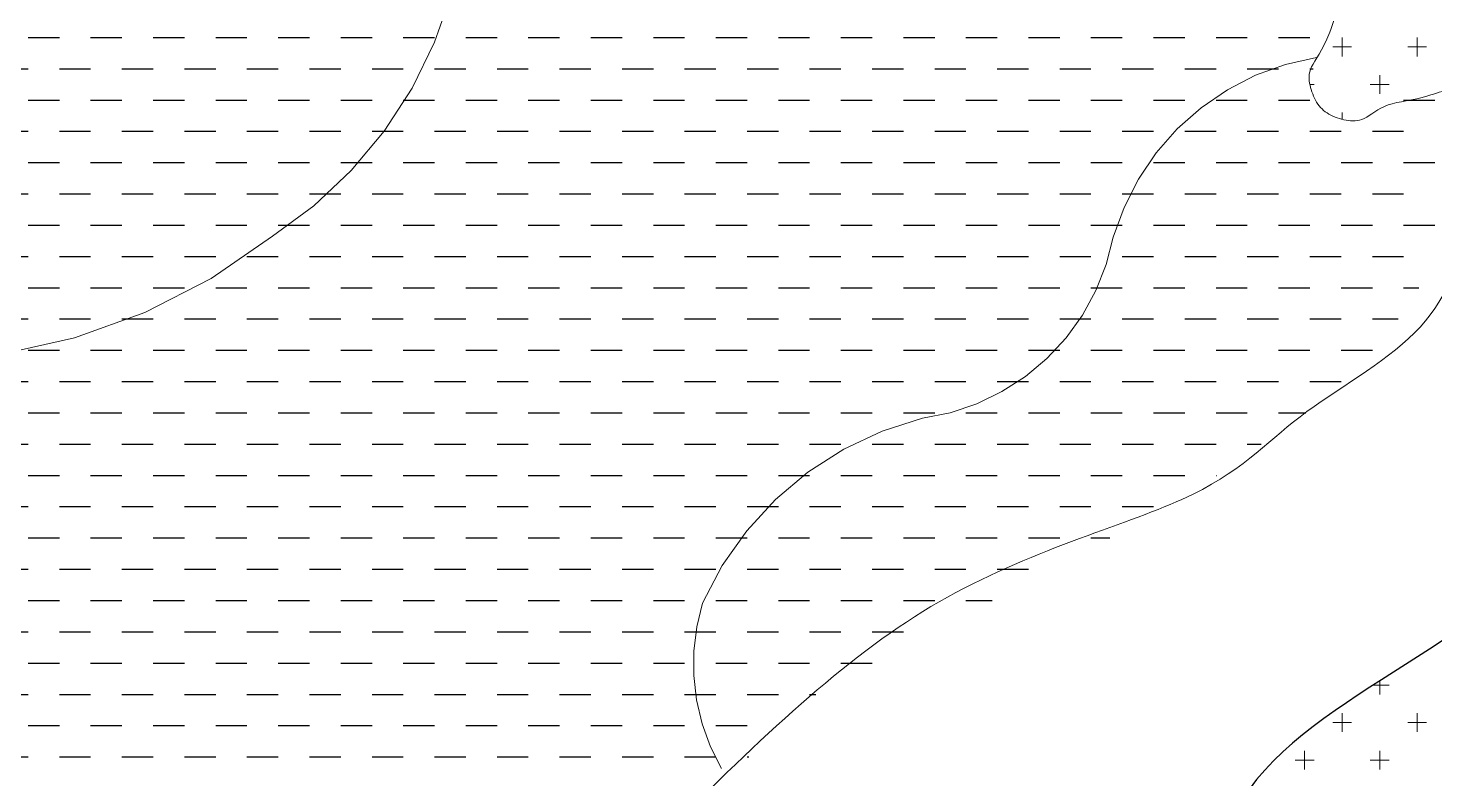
# Model space of a CAD drawing. Header units: millimetres. Extents: x -1030105 to 906887, y -616134 to 1220667.
# Drawn here: x 722638 to 750417, y -162335 to -147520 of the extents above; entities that cross this region are included whole.
import ezdxf

# ---------------------------------------------------------------- set-up
doc = ezdxf.new("R2010")
doc.units = ezdxf.units.MM
doc.header["$MEASUREMENT"] = 0
doc.layers.add('MASTER PLAN - ZONE B$0$_ QH Giao thông', color=7, linetype='Continuous', true_color=0x6c6565)
doc.layers.add('MASTER PLAN - ZONE B$0$DA-GRNL-PATT', color=8, linetype='Continuous')
doc.layers.add('MASTER PLAN - ZONE B$0$GRASS', color=95, linetype='Continuous', lineweight=0, transparency=0.6)
doc.layers.add('MASTER PLAN - ZONE B$0$HACHT', color=7, linetype='Continuous', lineweight=9, true_color=0x636363)

msp = doc.modelspace()

# ---------------------------------------------------------------- linework, layer by layer
at = {"layer": 'MASTER PLAN - ZONE B$0$_ QH Giao thông', "color": 140, "linetype": 'Continuous', "true_color": 0x14b1eb}
for p, q in [((722637.94, -147703.96), (723255.253, -147703.96)), ((723872.566, -147703.96), (724489.879, -147703.96)), ((725107.192, -147703.96), (725724.505, -147703.96)), ((726341.819, -147703.96), (726959.132, -147703.96)), ((727576.445, -147703.96), (728193.758, -147703.96)), ((728811.071, -147703.96), (729428.384, -147703.96)), ((730045.697, -147703.96), (730663.01, -147703.96)), ((731280.323, -147703.96), (731897.637, -147703.96)), ((732514.95, -147703.96), (733132.263, -147703.96)), ((733749.576, -147703.96), (734366.889, -147703.96)), ((734984.202, -147703.96), (735601.515, -147703.96)), ((736218.828, -147703.96), (736836.142, -147703.96)), ((737453.455, -147703.96), (738070.768, -147703.96)), ((738688.081, -147703.96), (739305.394, -147703.96)), ((739922.707, -147703.96), (740540.02, -147703.96)), ((741157.333, -147703.96), (741774.646, -147703.96)), ((742391.96, -147703.96), (743009.273, -147703.96)), ((743626.586, -147703.96), (744243.899, -147703.96)), ((744861.212, -147703.96), (745478.525, -147703.96)), ((746095.838, -147703.96), (746713.151, -147703.96)), ((747330.465, -147703.96), (747947.778, -147703.96)), ((722020.627, -148321.273), (722637.94, -148321.273)), ((723255.253, -148321.273), (723872.566, -148321.273)), ((724489.879, -148321.273), (725107.192, -148321.273)), ((725724.505, -148321.273), (726341.819, -148321.273)), ((726959.132, -148321.273), (727576.445, -148321.273)), ((728193.758, -148321.273), (728811.071, -148321.273)), ((729428.384, -148321.273), (730045.697, -148321.273)), ((730663.01, -148321.273), (731280.323, -148321.273)), ((731897.637, -148321.273), (732514.95, -148321.273)), ((733132.263, -148321.273), (733749.576, -148321.273)), ((734366.889, -148321.273), (734984.202, -148321.273)), ((735601.515, -148321.273), (736218.828, -148321.273)), ((736836.142, -148321.273), (737453.455, -148321.273)), ((738070.768, -148321.273), (738688.081, -148321.273)), ((739305.394, -148321.273), (739922.707, -148321.273)), ((740540.02, -148321.273), (741157.333, -148321.273)), ((741774.646, -148321.273), (742391.96, -148321.273)), ((743009.273, -148321.273), (743626.586, -148321.273)), ((744243.899, -148321.273), (744861.212, -148321.273)), ((745478.525, -148321.273), (746095.838, -148321.273)), ((746713.151, -148321.273), (747330.465, -148321.273)), ((747947.778, -148321.273), (748014.685, -148321.273)), ((722637.94, -148938.586), (723255.253, -148938.586)), ((723872.566, -148938.586), (724489.879, -148938.586)), ((725107.192, -148938.586), (725724.505, -148938.586)), ((726341.819, -148938.586), (726959.132, -148938.586)), ((727576.445, -148938.586), (728193.758, -148938.586)), ((728811.071, -148938.586), (729428.384, -148938.586)), ((730045.697, -148938.586), (730663.01, -148938.586)), ((731280.323, -148938.586), (731897.637, -148938.586)), ((732514.95, -148938.586), (733132.263, -148938.586)), ((733749.576, -148938.586), (734366.889, -148938.586)), ((734984.202, -148938.586), (735601.515, -148938.586)), ((736218.828, -148938.586), (736836.142, -148938.586)), ((737453.455, -148938.586), (738070.768, -148938.586)), ((738688.081, -148938.586), (739305.394, -148938.586)), ((739922.707, -148938.586), (740540.02, -148938.586)), ((741157.333, -148938.586), (741774.646, -148938.586)), ((742391.96, -148938.586), (743009.273, -148938.586)), ((743626.586, -148938.586), (744243.899, -148938.586)), ((744861.212, -148938.586), (745478.525, -148938.586)), ((746095.838, -148938.586), (746713.151, -148938.586)), ((747330.465, -148938.586), (747947.778, -148938.586)), ((749799.717, -148938.586), (750417.03, -148938.586)), ((722020.627, -149555.9), (722637.94, -149555.9)), ((723255.253, -149555.9), (723872.566, -149555.9)), ((724489.879, -149555.9), (725107.192, -149555.9)), ((725724.505, -149555.9), (726341.819, -149555.9)), ((726959.132, -149555.9), (727576.445, -149555.9)), ((728193.758, -149555.9), (728811.071, -149555.9)), ((729428.384, -149555.9), (730045.697, -149555.9)), ((730663.01, -149555.9), (731280.323, -149555.9)), ((731897.637, -149555.9), (732514.95, -149555.9)), ((733132.263, -149555.9), (733749.576, -149555.9)), ((734366.889, -149555.9), (734984.202, -149555.9)), ((735601.515, -149555.9), (736218.828, -149555.9)), ((736836.142, -149555.9), (737453.455, -149555.9)), ((738070.768, -149555.9), (738688.081, -149555.9)), ((739305.394, -149555.9), (739922.707, -149555.9)), ((740540.02, -149555.9), (741157.333, -149555.9)), ((741774.646, -149555.9), (742391.96, -149555.9)), ((743009.273, -149555.9), (743626.586, -149555.9)), ((744243.899, -149555.9), (744861.212, -149555.9)), ((745478.525, -149555.9), (746095.838, -149555.9)), ((746713.151, -149555.9), (747330.465, -149555.9)), ((747947.778, -149555.9), (748565.091, -149555.9)), ((749182.404, -149555.9), (749799.717, -149555.9)), ((722637.94, -150173.213), (723255.253, -150173.213)), ((723872.566, -150173.213), (724489.879, -150173.213)), ((725107.192, -150173.213), (725724.505, -150173.213)), ((726341.819, -150173.213), (726959.132, -150173.213)), ((727576.445, -150173.213), (728193.758, -150173.213)), ((728811.071, -150173.213), (729428.384, -150173.213)), ((730045.697, -150173.213), (730663.01, -150173.213)), ((731280.323, -150173.213), (731897.637, -150173.213)), ((732514.95, -150173.213), (733132.263, -150173.213)), ((733749.576, -150173.213), (734366.889, -150173.213)), ((734984.202, -150173.213), (735601.515, -150173.213)), ((736218.828, -150173.213), (736836.142, -150173.213)), ((737453.455, -150173.213), (738070.768, -150173.213)), ((738688.081, -150173.213), (739305.394, -150173.213)), ((739922.707, -150173.213), (740540.02, -150173.213)), ((741157.333, -150173.213), (741774.646, -150173.213)), ((742391.96, -150173.213), (743009.273, -150173.213)), ((743626.586, -150173.213), (744243.899, -150173.213)), ((744861.212, -150173.213), (745478.525, -150173.213)), ((746095.838, -150173.213), (746713.151, -150173.213)), ((747330.465, -150173.213), (747947.778, -150173.213)), ((748565.091, -150173.213), (749182.404, -150173.213)), ((749799.717, -150173.213), (750417.03, -150173.213)), ((722020.627, -150790.526), (722637.94, -150790.526)), ((723255.253, -150790.526), (723872.566, -150790.526)), ((724489.879, -150790.526), (725107.192, -150790.526)), ((725724.505, -150790.526), (726341.819, -150790.526)), ((726959.132, -150790.526), (727576.445, -150790.526)), ((728193.758, -150790.526), (728811.071, -150790.526)), ((729428.384, -150790.526), (730045.697, -150790.526)), ((730663.01, -150790.526), (731280.323, -150790.526)), ((731897.637, -150790.526), (732514.95, -150790.526)), ((733132.263, -150790.526), (733749.576, -150790.526)), ((734366.889, -150790.526), (734984.202, -150790.526)), ((735601.515, -150790.526), (736218.828, -150790.526)), ((736836.142, -150790.526), (737453.455, -150790.526)), ((738070.768, -150790.526), (738688.081, -150790.526)), ((739305.394, -150790.526), (739922.707, -150790.526)), ((740540.02, -150790.526), (741157.333, -150790.526)), ((741774.646, -150790.526), (742391.96, -150790.526)), ((743009.273, -150790.526), (743626.586, -150790.526)), ((744243.899, -150790.526), (744861.212, -150790.526)), ((745478.525, -150790.526), (746095.838, -150790.526)), ((746713.151, -150790.526), (747330.465, -150790.526)), ((747947.778, -150790.526), (748565.091, -150790.526)), ((749182.404, -150790.526), (749799.717, -150790.526)), ((722637.94, -151407.839), (723255.253, -151407.839)), ((723872.566, -151407.839), (724489.879, -151407.839)), ((725107.192, -151407.839), (725724.505, -151407.839)), ((726341.819, -151407.839), (726959.132, -151407.839)), ((727576.445, -151407.839), (728193.758, -151407.839)), ((728811.071, -151407.839), (729428.384, -151407.839)), ((730045.697, -151407.839), (730663.01, -151407.839)), ((731280.323, -151407.839), (731897.637, -151407.839)), ((732514.95, -151407.839), (733132.263, -151407.839)), ((733749.576, -151407.839), (734366.889, -151407.839)), ((734984.202, -151407.839), (735601.515, -151407.839)), ((736218.828, -151407.839), (736836.142, -151407.839)), ((737453.455, -151407.839), (738070.768, -151407.839)), ((738688.081, -151407.839), (739305.394, -151407.839)), ((739922.707, -151407.839), (740540.02, -151407.839)), ((741157.333, -151407.839), (741774.646, -151407.839)), ((742391.96, -151407.839), (743009.273, -151407.839)), ((743626.586, -151407.839), (744243.899, -151407.839)), ((744861.212, -151407.839), (745478.525, -151407.839)), ((746095.838, -151407.839), (746713.151, -151407.839)), ((747330.465, -151407.839), (747947.778, -151407.839)), ((748565.091, -151407.839), (749182.404, -151407.839)), ((749799.717, -151407.839), (750417.03, -151407.839)), ((722020.627, -152025.152), (722637.94, -152025.152)), ((723255.253, -152025.152), (723872.566, -152025.152)), ((724489.879, -152025.152), (725107.192, -152025.152)), ((725724.505, -152025.152), (726341.819, -152025.152)), ((726959.132, -152025.152), (727576.445, -152025.152)), ((728193.758, -152025.152), (728811.071, -152025.152)), ((729428.384, -152025.152), (730045.697, -152025.152)), ((730663.01, -152025.152), (731280.323, -152025.152)), ((731897.637, -152025.152), (732514.95, -152025.152)), ((733132.263, -152025.152), (733749.576, -152025.152)), ((734366.889, -152025.152), (734984.202, -152025.152)), ((735601.515, -152025.152), (736218.828, -152025.152)), ((736836.142, -152025.152), (737453.455, -152025.152)), ((738070.768, -152025.152), (738688.081, -152025.152)), ((739305.394, -152025.152), (739922.707, -152025.152)), ((740540.02, -152025.152), (741157.333, -152025.152)), ((741774.646, -152025.152), (742391.96, -152025.152)), ((743009.273, -152025.152), (743626.586, -152025.152)), ((744243.899, -152025.152), (744861.212, -152025.152)), ((745478.525, -152025.152), (746095.838, -152025.152)), ((746713.151, -152025.152), (747330.465, -152025.152)), ((747947.778, -152025.152), (748565.091, -152025.152)), ((749182.404, -152025.152), (749799.717, -152025.152)), ((722637.94, -152642.465), (723255.253, -152642.465)), ((723872.566, -152642.465), (724489.879, -152642.465)), ((725107.192, -152642.465), (725724.505, -152642.465)), ((726341.819, -152642.465), (726959.132, -152642.465)), ((727576.445, -152642.465), (728193.758, -152642.465)), ((728811.071, -152642.465), (729428.384, -152642.465)), ((730045.697, -152642.465), (730663.01, -152642.465)), ((731280.323, -152642.465), (731897.637, -152642.465)), ((732514.95, -152642.465), (733132.263, -152642.465)), ((733749.576, -152642.465), (734366.889, -152642.465)), ((734984.202, -152642.465), (735601.515, -152642.465)), ((736218.828, -152642.465), (736836.142, -152642.465)), ((737453.455, -152642.465), (738070.768, -152642.465)), ((738688.081, -152642.465), (739305.394, -152642.465)), ((739922.707, -152642.465), (740540.02, -152642.465)), ((741157.333, -152642.465), (741774.646, -152642.465)), ((742391.96, -152642.465), (743009.273, -152642.465)), ((743626.586, -152642.465), (744243.899, -152642.465)), ((744861.212, -152642.465), (745478.525, -152642.465)), ((746095.838, -152642.465), (746713.151, -152642.465)), ((747330.465, -152642.465), (747947.778, -152642.465)), ((748565.091, -152642.465), (749182.404, -152642.465)), ((749799.717, -152642.465), (750101.953, -152642.465)), ((722020.627, -153259.778), (722637.94, -153259.778)), ((723255.253, -153259.778), (723872.566, -153259.778)), ((724489.879, -153259.778), (725107.192, -153259.778)), ((725724.505, -153259.778), (726341.819, -153259.778)), ((726959.132, -153259.778), (727576.445, -153259.778)), ((728193.758, -153259.778), (728811.071, -153259.778)), ((729428.384, -153259.778), (730045.697, -153259.778)), ((730663.01, -153259.778), (731280.323, -153259.778)), ((731897.637, -153259.778), (732514.95, -153259.778)), ((733132.263, -153259.778), (733749.576, -153259.778)), ((734366.889, -153259.778), (734984.202, -153259.778)), ((735601.515, -153259.778), (736218.828, -153259.778)), ((736836.142, -153259.778), (737453.455, -153259.778)), ((738070.768, -153259.778), (738688.081, -153259.778)), ((739305.394, -153259.778), (739922.707, -153259.778)), ((740540.02, -153259.778), (741157.333, -153259.778)), ((741774.646, -153259.778), (742391.96, -153259.778)), ((743009.273, -153259.778), (743626.586, -153259.778)), ((744243.899, -153259.778), (744861.212, -153259.778)), ((745478.525, -153259.778), (746095.838, -153259.778)), ((746713.151, -153259.778), (747330.465, -153259.778)), ((747947.778, -153259.778), (748565.091, -153259.778)), ((749182.404, -153259.778), (749693.362, -153259.778)), ((722637.94, -153877.091), (723255.253, -153877.091)), ((723872.566, -153877.091), (724489.879, -153877.091)), ((725107.192, -153877.091), (725724.505, -153877.091)), ((726341.819, -153877.091), (726959.132, -153877.091)), ((727576.445, -153877.091), (728193.758, -153877.091)), ((728811.071, -153877.091), (729428.384, -153877.091)), ((730045.697, -153877.091), (730663.01, -153877.091)), ((731280.323, -153877.091), (731897.637, -153877.091)), ((732514.95, -153877.091), (733132.263, -153877.091)), ((733749.576, -153877.091), (734366.889, -153877.091)), ((734984.202, -153877.091), (735601.515, -153877.091)), ((736218.828, -153877.091), (736836.142, -153877.091)), ((737453.455, -153877.091), (738070.768, -153877.091)), ((738688.081, -153877.091), (739305.394, -153877.091)), ((739922.707, -153877.091), (740540.02, -153877.091)), ((741157.333, -153877.091), (741774.646, -153877.091)), ((742391.96, -153877.091), (743009.273, -153877.091)), ((743626.586, -153877.091), (744243.899, -153877.091)), ((744861.212, -153877.091), (745478.525, -153877.091)), ((746095.838, -153877.091), (746713.151, -153877.091)), ((747330.465, -153877.091), (747947.778, -153877.091)), ((748565.091, -153877.091), (749182.404, -153877.091)), ((722020.627, -154494.405), (722637.94, -154494.405)), ((723255.253, -154494.405), (723872.566, -154494.405)), ((724489.879, -154494.405), (725107.192, -154494.405)), ((725724.505, -154494.405), (726341.819, -154494.405)), ((726959.132, -154494.405), (727576.445, -154494.405)), ((728193.758, -154494.405), (728811.071, -154494.405)), ((729428.384, -154494.405), (730045.697, -154494.405)), ((730663.01, -154494.405), (731280.323, -154494.405)), ((731897.637, -154494.405), (732514.95, -154494.405)), ((733132.263, -154494.405), (733749.576, -154494.405)), ((734366.889, -154494.405), (734984.202, -154494.405)), ((735601.515, -154494.405), (736218.828, -154494.405)), ((736836.142, -154494.405), (737453.455, -154494.405)), ((738070.768, -154494.405), (738688.081, -154494.405)), ((739305.394, -154494.405), (739922.707, -154494.405)), ((740540.02, -154494.405), (741157.333, -154494.405)), ((741774.646, -154494.405), (742391.96, -154494.405)), ((743009.273, -154494.405), (743626.586, -154494.405)), ((744243.899, -154494.405), (744861.212, -154494.405)), ((745478.525, -154494.405), (746095.838, -154494.405)), ((746713.151, -154494.405), (747330.465, -154494.405)), ((747947.778, -154494.405), (748565.091, -154494.405)), ((722637.94, -155111.718), (723255.253, -155111.718)), ((723872.566, -155111.718), (724489.879, -155111.718)), ((725107.192, -155111.718), (725724.505, -155111.718)), ((726341.819, -155111.718), (726959.132, -155111.718)), ((727576.445, -155111.718), (728193.758, -155111.718)), ((728811.071, -155111.718), (729428.384, -155111.718)), ((730045.697, -155111.718), (730663.01, -155111.718)), ((731280.323, -155111.718), (731897.637, -155111.718)), ((732514.95, -155111.718), (733132.263, -155111.718)), ((733749.576, -155111.718), (734366.889, -155111.718)), ((734984.202, -155111.718), (735601.515, -155111.718)), ((736218.828, -155111.718), (736836.142, -155111.718)), ((737453.455, -155111.718), (738070.768, -155111.718)), ((738688.081, -155111.718), (739305.394, -155111.718)), ((739922.707, -155111.718), (740540.02, -155111.718)), ((741157.333, -155111.718), (741774.646, -155111.718)), ((742391.96, -155111.718), (743009.273, -155111.718)), ((743626.586, -155111.718), (744243.899, -155111.718)), ((744861.212, -155111.718), (745478.525, -155111.718)), ((746095.838, -155111.718), (746713.151, -155111.718)), ((747330.465, -155111.718), (747867.581, -155111.718)), ((722020.627, -155729.031), (722637.94, -155729.031)), ((723255.253, -155729.031), (723872.566, -155729.031)), ((724489.879, -155729.031), (725107.192, -155729.031)), ((725724.505, -155729.031), (726341.819, -155729.031)), ((726959.132, -155729.031), (727576.445, -155729.031)), ((728193.758, -155729.031), (728811.071, -155729.031)), ((729428.384, -155729.031), (730045.697, -155729.031)), ((730663.01, -155729.031), (731280.323, -155729.031)), ((731897.637, -155729.031), (732514.95, -155729.031)), ((733132.263, -155729.031), (733749.576, -155729.031)), ((734366.889, -155729.031), (734984.202, -155729.031)), ((735601.515, -155729.031), (736218.828, -155729.031)), ((736836.142, -155729.031), (737453.455, -155729.031)), ((738070.768, -155729.031), (738688.081, -155729.031)), ((739305.394, -155729.031), (739922.707, -155729.031)), ((740540.02, -155729.031), (741157.333, -155729.031)), ((741774.646, -155729.031), (742391.96, -155729.031)), ((743009.273, -155729.031), (743626.586, -155729.031)), ((744243.899, -155729.031), (744861.212, -155729.031)), ((745478.525, -155729.031), (746095.838, -155729.031)), ((746713.151, -155729.031), (746985.966, -155729.031)), ((722637.94, -156346.344), (723255.253, -156346.344)), ((723872.566, -156346.344), (724489.879, -156346.344)), ((725107.192, -156346.344), (725724.505, -156346.344)), ((726341.819, -156346.344), (726959.132, -156346.344)), ((727576.445, -156346.344), (728193.758, -156346.344)), ((728811.071, -156346.344), (729428.384, -156346.344)), ((730045.697, -156346.344), (730663.01, -156346.344)), ((731280.323, -156346.344), (731897.637, -156346.344)), ((732514.95, -156346.344), (733132.263, -156346.344)), ((733749.576, -156346.344), (734366.889, -156346.344)), ((734984.202, -156346.344), (735601.515, -156346.344)), ((736218.828, -156346.344), (736836.142, -156346.344)), ((737453.455, -156346.344), (738070.768, -156346.344)), ((738688.081, -156346.344), (739305.394, -156346.344)), ((739922.707, -156346.344), (740540.02, -156346.344)), ((741157.333, -156346.344), (741774.646, -156346.344)), ((742391.96, -156346.344), (743009.273, -156346.344)), ((743626.586, -156346.344), (744243.899, -156346.344)), ((744861.212, -156346.344), (745478.525, -156346.344)), ((746095.838, -156346.344), (746104.352, -156346.344)), ((722020.627, -156963.657), (722637.94, -156963.657)), ((723255.253, -156963.657), (723872.566, -156963.657)), ((724489.879, -156963.657), (725107.192, -156963.657)), ((725724.505, -156963.657), (726341.819, -156963.657)), ((726959.132, -156963.657), (727576.445, -156963.657)), ((728193.758, -156963.657), (728811.071, -156963.657)), ((729428.384, -156963.657), (730045.697, -156963.657)), ((730663.01, -156963.657), (731280.323, -156963.657)), ((731897.637, -156963.657), (732514.95, -156963.657)), ((733132.263, -156963.657), (733749.576, -156963.657)), ((734366.889, -156963.657), (734984.202, -156963.657)), ((735601.515, -156963.657), (736218.828, -156963.657)), ((736836.142, -156963.657), (737453.455, -156963.657)), ((738070.768, -156963.657), (738688.081, -156963.657)), ((739305.394, -156963.657), (739922.707, -156963.657)), ((740540.02, -156963.657), (741157.333, -156963.657)), ((741774.646, -156963.657), (742391.96, -156963.657)), ((743009.273, -156963.657), (743626.586, -156963.657)), ((744243.899, -156963.657), (744861.212, -156963.657)), ((722637.94, -157580.97), (723255.253, -157580.97)), ((723872.566, -157580.97), (724489.879, -157580.97)), ((725107.192, -157580.97), (725724.505, -157580.97)), ((726341.819, -157580.97), (726959.132, -157580.97)), ((727576.445, -157580.97), (728193.758, -157580.97)), ((728811.071, -157580.97), (729428.384, -157580.97)), ((730045.697, -157580.97), (730663.01, -157580.97)), ((731280.323, -157580.97), (731897.637, -157580.97)), ((732514.95, -157580.97), (733132.263, -157580.97)), ((733749.576, -157580.97), (734366.889, -157580.97)), ((734984.202, -157580.97), (735601.515, -157580.97)), ((736218.828, -157580.97), (736836.142, -157580.97)), ((737453.455, -157580.97), (738070.768, -157580.97)), ((738688.081, -157580.97), (739305.394, -157580.97)), ((739922.707, -157580.97), (740540.02, -157580.97)), ((741157.333, -157580.97), (741774.646, -157580.97)), ((742391.96, -157580.97), (743009.273, -157580.97)), ((743626.586, -157580.97), (743998.693, -157580.97)), ((722020.627, -158198.283), (722637.94, -158198.283)), ((723255.253, -158198.283), (723872.566, -158198.283)), ((724489.879, -158198.283), (725107.192, -158198.283)), ((725724.505, -158198.283), (726341.819, -158198.283)), ((726959.132, -158198.283), (727576.445, -158198.283)), ((728193.758, -158198.283), (728811.071, -158198.283)), ((729428.384, -158198.283), (730045.697, -158198.283)), ((730663.01, -158198.283), (731280.323, -158198.283)), ((731897.637, -158198.283), (732514.95, -158198.283)), ((733132.263, -158198.283), (733749.576, -158198.283)), ((734366.889, -158198.283), (734984.202, -158198.283)), ((735601.515, -158198.283), (736218.828, -158198.283)), ((736836.142, -158198.283), (737453.455, -158198.283)), ((738070.768, -158198.283), (738688.081, -158198.283)), ((739305.394, -158198.283), (739922.707, -158198.283)), ((740540.02, -158198.283), (741157.333, -158198.283)), ((741774.646, -158198.283), (742391.96, -158198.283)), ((722637.94, -158815.596), (723255.253, -158815.596)), ((723872.566, -158815.596), (724489.879, -158815.596)), ((725107.192, -158815.596), (725724.505, -158815.596)), ((726341.819, -158815.596), (726959.132, -158815.596)), ((727576.445, -158815.596), (728193.758, -158815.596)), ((728811.071, -158815.596), (729428.384, -158815.596)), ((730045.697, -158815.596), (730663.01, -158815.596)), ((731280.323, -158815.596), (731897.637, -158815.596)), ((732514.95, -158815.596), (733132.263, -158815.596)), ((733749.576, -158815.596), (734366.889, -158815.596)), ((734984.202, -158815.596), (735601.515, -158815.596)), ((736218.828, -158815.596), (736836.142, -158815.596)), ((737453.455, -158815.596), (738070.768, -158815.596)), ((738688.081, -158815.596), (739305.394, -158815.596)), ((739922.707, -158815.596), (740540.02, -158815.596)), ((741157.333, -158815.596), (741676.699, -158815.596)), ((722020.627, -159432.909), (722637.94, -159432.909)), ((723255.253, -159432.909), (723872.566, -159432.909)), ((724489.879, -159432.909), (725107.192, -159432.909)), ((725724.505, -159432.909), (726341.819, -159432.909)), ((726959.132, -159432.909), (727576.445, -159432.909)), ((728193.758, -159432.909), (728811.071, -159432.909)), ((729428.384, -159432.909), (730045.697, -159432.909)), ((730663.01, -159432.909), (731280.323, -159432.909)), ((731897.637, -159432.909), (732514.95, -159432.909)), ((733132.263, -159432.909), (733749.576, -159432.909)), ((734366.889, -159432.909), (734984.202, -159432.909)), ((735601.515, -159432.909), (736218.828, -159432.909)), ((736836.142, -159432.909), (737453.455, -159432.909)), ((738070.768, -159432.909), (738688.081, -159432.909)), ((739305.394, -159432.909), (739922.707, -159432.909)), ((722637.94, -160050.223), (723255.253, -160050.223)), ((723872.566, -160050.223), (724489.879, -160050.223)), ((725107.192, -160050.223), (725724.505, -160050.223)), ((726341.819, -160050.223), (726959.132, -160050.223)), ((727576.445, -160050.223), (728193.758, -160050.223)), ((728811.071, -160050.223), (729428.384, -160050.223)), ((730045.697, -160050.223), (730663.01, -160050.223)), ((731280.323, -160050.223), (731897.637, -160050.223)), ((732514.95, -160050.223), (733132.263, -160050.223)), ((733749.576, -160050.223), (734366.889, -160050.223)), ((734984.202, -160050.223), (735601.515, -160050.223)), ((736218.828, -160050.223), (736836.142, -160050.223)), ((737453.455, -160050.223), (738070.768, -160050.223)), ((738688.081, -160050.223), (739305.394, -160050.223)), ((722020.627, -160667.536), (722637.94, -160667.536)), ((723255.253, -160667.536), (723872.566, -160667.536)), ((724489.879, -160667.536), (725107.192, -160667.536)), ((725724.505, -160667.536), (726341.819, -160667.536)), ((726959.132, -160667.536), (727576.445, -160667.536)), ((728193.758, -160667.536), (728811.071, -160667.536)), ((729428.384, -160667.536), (730045.697, -160667.536)), ((730663.01, -160667.536), (731280.323, -160667.536)), ((731897.637, -160667.536), (732514.95, -160667.536)), ((733132.263, -160667.536), (733749.576, -160667.536)), ((734366.889, -160667.536), (734984.202, -160667.536)), ((735601.515, -160667.536), (736218.828, -160667.536)), ((736836.142, -160667.536), (737453.455, -160667.536)), ((738070.768, -160667.536), (738193.708, -160667.536)), ((722637.94, -161284.849), (723255.253, -161284.849)), ((723872.566, -161284.849), (724489.879, -161284.849)), ((725107.192, -161284.849), (725724.505, -161284.849)), ((726341.819, -161284.849), (726959.132, -161284.849)), ((727576.445, -161284.849), (728193.758, -161284.849)), ((728811.071, -161284.849), (729428.384, -161284.849)), ((730045.697, -161284.849), (730663.01, -161284.849)), ((731280.323, -161284.849), (731897.637, -161284.849)), ((732514.95, -161284.849), (733132.263, -161284.849)), ((733749.576, -161284.849), (734366.889, -161284.849)), ((734984.202, -161284.849), (735601.515, -161284.849)), ((736218.828, -161284.849), (736836.142, -161284.849)), ((722020.627, -161902.162), (722637.94, -161902.162)), ((723255.253, -161902.162), (723872.566, -161902.162)), ((724489.879, -161902.162), (725107.192, -161902.162)), ((725724.505, -161902.162), (726341.819, -161902.162)), ((726959.132, -161902.162), (727576.445, -161902.162)), ((728193.758, -161902.162), (728811.071, -161902.162)), ((729428.384, -161902.162), (730045.697, -161902.162)), ((730663.01, -161902.162), (731280.323, -161902.162)), ((731897.637, -161902.162), (732514.95, -161902.162)), ((733132.263, -161902.162), (733749.576, -161902.162)), ((734366.889, -161902.162), (734984.202, -161902.162)), ((735601.515, -161902.162), (736218.828, -161902.162)), ((736836.142, -161902.162), (736870.862, -161902.162))]:
    msp.add_line(p, q, dxfattribs=at)
at = {"layer": 'MASTER PLAN - ZONE B$0$DA-GRNL-PATT'}
msp.add_open_spline([(755839.7, -140938.5), (755002.852, -142554.74), (753117.791, -146187.934), (754632.449, -152128.07), (753110.992, -159553.425), (744383.533, -161701.267), (747206.213, -169989.208), (741332.977, -171483.522), (736186.697, -171794.998), (736187.223, -173921.191), (736187.223, -173923.734), (742736.936, -173925.906), (749286.649, -173928.078), (755836.361, -173930.25), (755840.008, -162933.783), (755843.655, -151937.317), (755849.7, -140936.481)], degree=3, knots=[0, 0, 0, 0, 5.278753217, 11.88353544, 17.753983681, 26.105052355, 32.049332492, 36.135183, 42.503820056, 42.511446627, 42.511446627, 42.511446627, 43.511446627, 43.511446627, 43.511446627, 44.511446627, 44.511446627, 44.511446627, 44.511446627], dxfattribs=at)
at = {"layer": 'MASTER PLAN - ZONE B$0$GRASS', "linetype": 'Continuous'}
for p, q in [((748586.326, -148076.543), (748586.326, -147706.155)), ((750067.877, -148076.543), (750067.877, -147706.155)), ((748401.132, -147891.349), (748771.52, -147891.349)), ((749882.684, -147891.349), (750253.071, -147891.349)), ((749327.102, -148817.319), (749327.102, -148446.931)), ((747952.46, -148632.125), (748030.744, -148632.125)), ((749141.908, -148632.125), (749512.296, -148632.125)), ((748586.326, -149324.596), (748586.326, -149187.706)), ((749201.659, -160484.537), (749512.296, -160484.537)), ((749327.102, -160669.73), (749327.102, -160404.229)), ((748586.326, -161410.506), (748586.326, -161040.118)), ((750067.877, -161410.506), (750067.877, -161040.118)), ((748401.132, -161225.312), (748771.52, -161225.312)), ((749882.684, -161225.312), (750253.071, -161225.312)), ((747845.55, -162151.282), (747845.55, -161780.894)), ((749327.102, -162151.282), (749327.102, -161780.894)), ((747660.356, -161966.088), (748030.744, -161966.088)), ((749141.908, -161966.088), (749512.296, -161966.088))]:
    msp.add_line(p, q, dxfattribs=at)
at = {"layer": 'MASTER PLAN - ZONE B$0$HACHT'}
for points in [[(731000.86, -146842.5), (730665.441, -147797.691), (730218.325, -148705.978), (729665.914, -149554.352), (729016.118, -150330.666), (728278.244, -151023.802), (727462.857, -151623.836), (726250.328, -152459.139), (724940.933, -153132.522), (723556.176, -153632.927), (722118.795, -153952.137)], [(748079.734, -148096.041), (747467.719, -148235.373), (746877.876, -148449.99), (746319.426, -148736.535), (745801.099, -149090.53), (745330.998, -149506.44), (744916.474, -149977.762), (744564.006, -150497.129), (744279.106, -151056.42), (744066.227, -151646.893), (743927.812, -152182.808), (743724.082, -152697.452), (743458.176, -153182.897), (743134.188, -153631.668), (742757.108, -154036.853), (742332.744, -154392.21), (741867.631, -154692.268), (741368.935, -154932.403), (740844.334, -155108.919), (740301.909, -155219.097), (739503.055, -155473.9), (738743.899, -155829.953), (738037.211, -156281.266), (737394.878, -156820.248), (736827.706, -157437.83), (736345.236, -158123.625), (735955.584, -158866.096), (735843.243, -159335.574), (735786.046, -159814.904), (735784.762, -160297.634), (735839.408, -160777.262), (735949.25, -161247.331), (736112.807, -161701.509), (736327.878, -162133.683)]]:
    msp.add_lwpolyline(points, dxfattribs=at)
msp.add_rational_spline([(675308.403, -160556.353), (673419.434, -159509.858), (668346.594, -156701.047), (659014.342, -156189.244), (649219.97, -158453.184), (641986.691, -151746.582), (635558.188, -156520.257), (631232.778, -156433.237), (629087.154, -156390.071), (626498.832, -156376.475), (623993.75, -156216.536), (621813.537, -154942.385), (617535.176, -152852.339), (612779.652, -153092.454), (608733.573, -155602.814), (603456.218, -158035.957), (597762.91, -159200.819), (591953.996, -159035.946), (588758.499, -157700.623), (587188.108, -154613.85), (587990.233, -151244.743), (588779.767, -149561.334), (588852.254, -147703.386), (588196.276, -145963.581), (587540.299, -144223.776), (586259.192, -142876.188), (584554.771, -142133.103), (583315.425, -141071.106), (582407.568, -139714.783), (581898.175, -138164.191), (580077.89, -134699.214), (577132.46, -132121.63), (573456.688, -130776.935), (566564.646, -127907.716), (559138.627, -128673.807), (552977.499, -132889.632), (550740.544, -135727.357), (549809.105, -139218.643), (550335.242, -142793.532), (550803.078, -144542.464), (551754.73, -146082.591), (553109.574, -147283.436), (553292.397, -148845.625), (552894.337, -150367.27), (551969.955, -151639.817), (550620.615, -153308.5), (550417.18, -155444.814), (551427.315, -157338.183), (552734.274, -158606.061), (552947.01, -160414.485), (551969.955, -161951.046), (551449.705, -162697.109), (550929.455, -163443.173), (550409.204, -164189.237), (549757.138, -164968.811), (549486.092, -165948.332), (549644.65, -166952.217), (549803.209, -167956.103), (550362.951, -168804.404), (551223.542, -169345.062), (553570.627, -170396.259), (556133.66, -170607.653), (558621.257, -169955.209), (562151.097, -168416.746), (565999.546, -168543.532), (569420.473, -170310.987), (572624.94, -172489.141), (576482.052, -172857.441), (580040.821, -171325.082), (581731.886, -170716.625), (583422.95, -170108.168), (585114.015, -169499.712), (586532.075, -168903.023), (588059.394, -168718.013), (589578.908, -168958.861), (590954.25, -169409.57), (592329.593, -169860.279), (593704.935, -170310.987), (598147.223, -172792.07), (603215.514, -172342.474), (607151.69, -169118.159), (609579.608, -167765.187), (612007.526, -166412.216), (614435.444, -165059.245), (620451.295, -162801.868), (626872.396, -163037.829), (632706.337, -165730.66), (637602.38, -167614.985), (642843.389, -167846.791), (647886.673, -166402.075), (653428.803, -163992.477), (659442.137, -163391.479), (665351.531, -164656.565), (668468.874, -165869.126), (674510.888, -168219.303), (684608.731, -166030.737), (694754.968, -162894.477), (701722.523, -165483.934), (705057.082, -166723.205), (714304.053, -172845.976), (725382.769, -172339.163), (734032.097, -165397.699), (736212.088, -161250.753), (739946.45, -158421.605), (744528.672, -157445.508), (746311.812, -156198.172), (748094.951, -154950.836), (749878.091, -153703.499), (750982.262, -152388.851), (751412.577, -150726.828), (751085.128, -149041.518), (750452.632, -148732.495), (749751.852, -148799.217), (749189.036, -149222.047), (748851.779, -149430.417), (748458.17, -149383.16), (748179.82, -149100.88), (747901.469, -148818.6), (747859.735, -148424.367), (748072.813, -148090.064), (748725.133, -147103.013), (748838.832, -145925.362), (748387.394, -144831.748), (747935.956, -143738.133), (747024.66, -142983.594), (745866.027, -142744.095), (744713.995, -142651.332), (743744.857, -142021.606), (743192.072, -141006.613), (744148.118, -139951.906), (744573.77, -138593.505), (744390.565, -137181.815), (744207.359, -135770.125), (743449.067, -134565.373), (742255.471, -133789.641), (740452.15, -132888.057), (738444.668, -132701.425), (736506.052, -133255.128), (734499.863, -133808.377), (732804.57, -135015.383), (731625.311, -136730.092), (730438.175, -137840.973), (728835.79, -138116.122), (727346.078, -137464.888), (725693.47, -136612.569), (723855.335, -136893.323), (722532.506, -138200.107), (721808.37, -138893.474), (720834.28, -139130.705), (719872.418, -138847.95), (718910.556, -138565.194), (718219.811, -137838.556), (717986.103, -136863.615), (717235.957, -135619.318), (716040.108, -134794.127), (714610.593, -134534.357), (713181.078, -134274.586), (711771.364, -134626.295), (710631.406, -135527.123), (710013.83, -136244.039), (709130.594, -136583.544), (708191.826, -136464.866), (707253.058, -136346.189), (706482.098, -135797.563), (706062.362, -134949.511), (705262.365, -134194.433), (704462.367, -133439.355), (703662.369, -132684.278), (701413.119, -131261.151), (698775.199, -130906.477), (696229.937, -131684.972), (693459.338, -132906.132), (691458.155, -135178.293), (690596.744, -138080.951), (689824.104, -140217.145), (690221.815, -142453.688), (691683.534, -144192.56), (694359.992, -147583.68), (698619.253, -152980.241), (690070.407, -155149.289), (687645.56, -162098.728), (679440.346, -162547.58), (675308.403, -160556.353), (675308.403, -160556.353)], [1, 1, 1, 1, 1, 1, 1, 1, 1, 0.906698907359, 0.935582940842, 1, 0.91682600302, 0.91682600302, 1, 0.982415141751, 0.982415141751, 1, 0.841353831019, 0.841353831019, 1, 0.947489764017, 0.947489764017, 1, 0.947489764017, 0.947489764017, 1, 0.975409562683, 0.975409562683, 1, 0.955320226275, 0.955320226275, 1, 0.919253751059, 0.919253751059, 1, 0.945582883481, 0.945582883481, 1, 0.971760431056, 0.971760431056, 1, 0.954313348261, 0.954313348261, 1, 0.889127620001, 0.889127620001, 1, 0.850254514121, 0.850254514121, 1, 1, 1, 1, 0.940249272521, 0.940249272521, 1, 0.940249272521, 0.940249272521, 1, 0.962104418371, 0.962104418371, 1, 0.935373776864, 0.935373776864, 1, 0.917815096237, 0.917815096237, 1, 1, 1, 1, 0.974451290641, 0.974451290641, 1, 1, 1, 1, 0.88437160656, 0.88437160656, 1, 1, 1, 1, 0.948481867439, 0.948481867439, 1, 0.965484219838, 0.965484219838, 1, 0.968118482702, 0.968118482702, 1, 1, 1, 1, 1, 1, 1, 0.871792237753, 0.871792237753, 1, 0.93693620098, 0.93693620098, 1, 1, 1, 1, 0.935001237767, 0.935001237767, 1, 0.901894824214, 0.901894824214, 1, 0.854670143973, 0.854670143973, 1, 0.854670143973, 0.854670143973, 1, 0.922264082932, 0.922264082932, 1, 0.922264082932, 0.922264082932, 1, 0.919702574912, 0.919702574912, 1, 0.938554166087, 0.938554166087, 1, 0.938554166087, 0.938554166087, 1, 0.954664715905, 0.954664715905, 1, 0.959665285023, 0.959665285023, 1, 0.890179578112, 0.890179578112, 1, 0.87290886589, 0.87290886589, 1, 0.910281445187, 0.910281445187, 1, 0.910281445187, 0.910281445187, 1, 0.940896753253, 0.940896753253, 1, 0.940896753253, 0.940896753253, 1, 0.920697606427, 0.920697606427, 1, 0.920697606427, 0.920697606427, 1, 1, 1, 1, 0.939178394439, 0.939178394439, 1, 0.938310515552, 0.938310515552, 1, 0.910871376651, 0.910871376651, 1, 1, 1, 1, 1, 1, 1, 1], degree=3, knots=[0, 0, 0, 0, 6.43063975, 17.240308458, 27.309612617, 35.094927119, 41.58562779, 47.974608864, 47.974608864, 47.974608864, 48.63752772, 48.63752772, 48.63752772, 49.647260929, 49.647260929, 49.647260929, 50.107643989, 50.107643989, 50.107643989, 51.516349753, 51.516349753, 51.516349753, 52.315457429, 52.315457429, 52.315457429, 53.114565105, 53.114565105, 53.114565105, 53.659466357, 53.659466357, 53.659466357, 54.395846371, 54.395846371, 54.395846371, 55.390417795, 55.390417795, 55.390417795, 56.204105487, 56.204105487, 56.204105487, 56.788309771, 56.788309771, 56.788309771, 57.533037001, 57.533037001, 57.533037001, 58.703111812, 58.703111812, 58.703111812, 60.070065617, 60.070065617, 60.070065617, 61.070065617, 61.070065617, 61.070065617, 61.923284685, 61.923284685, 61.923284685, 62.776503754, 62.776503754, 62.776503754, 63.454088972, 63.454088972, 63.454088972, 64.341995878, 64.341995878, 64.341995878, 65.345577293, 65.345577293, 65.345577293, 66.345577293, 66.345577293, 66.345577293, 66.901061752, 66.901061752, 66.901061752, 67.901061752, 67.901061752, 67.901061752, 69.096727207, 69.096727207, 69.096727207, 70.096727207, 70.096727207, 70.096727207, 70.88814885, 70.88814885, 70.88814885, 71.534533844, 71.534533844, 71.534533844, 72.155554774, 72.155554774, 72.155554774, 81.948357792, 91.13589943, 102.440889749, 112.817215433, 112.817215433, 112.817215433, 114.078366314, 114.078366314, 114.078366314, 114.955296845, 114.955296845, 114.955296845, 115.955296845, 115.955296845, 115.955296845, 116.84580226, 116.84580226, 116.84580226, 117.944585961, 117.944585961, 117.944585961, 119.290425422, 119.290425422, 119.290425422, 120.636264882, 120.636264882, 120.636264882, 121.61173675, 121.61173675, 121.61173675, 122.587208618, 122.587208618, 122.587208618, 123.578953817, 123.578953817, 123.578953817, 124.444380706, 124.444380706, 124.444380706, 125.309807594, 125.309807594, 125.309807594, 126.051632095, 126.051632095, 126.051632095, 126.750901397, 126.750901397, 126.750901397, 127.915249044, 127.915249044, 127.915249044, 129.170707291, 129.170707291, 129.170707291, 130.22031527, 130.22031527, 130.22031527, 131.26992325, 131.26992325, 131.26992325, 132.118435822, 132.118435822, 132.118435822, 132.966948393, 132.966948393, 132.966948393, 133.952401433, 133.952401433, 133.952401433, 134.937854473, 134.937854473, 134.937854473, 135.937854473, 135.937854473, 135.937854473, 136.798804674, 136.798804674, 136.798804674, 137.665973039, 137.665973039, 137.665973039, 138.712043395, 138.712043395, 138.712043395, 148.20142676, 153.813258109, 159.001538337, 168.692747479, 173.343593334, 173.343593334, 173.343593334, 173.343593334], dxfattribs=at)

doc.saveas('drawing.dxf')
